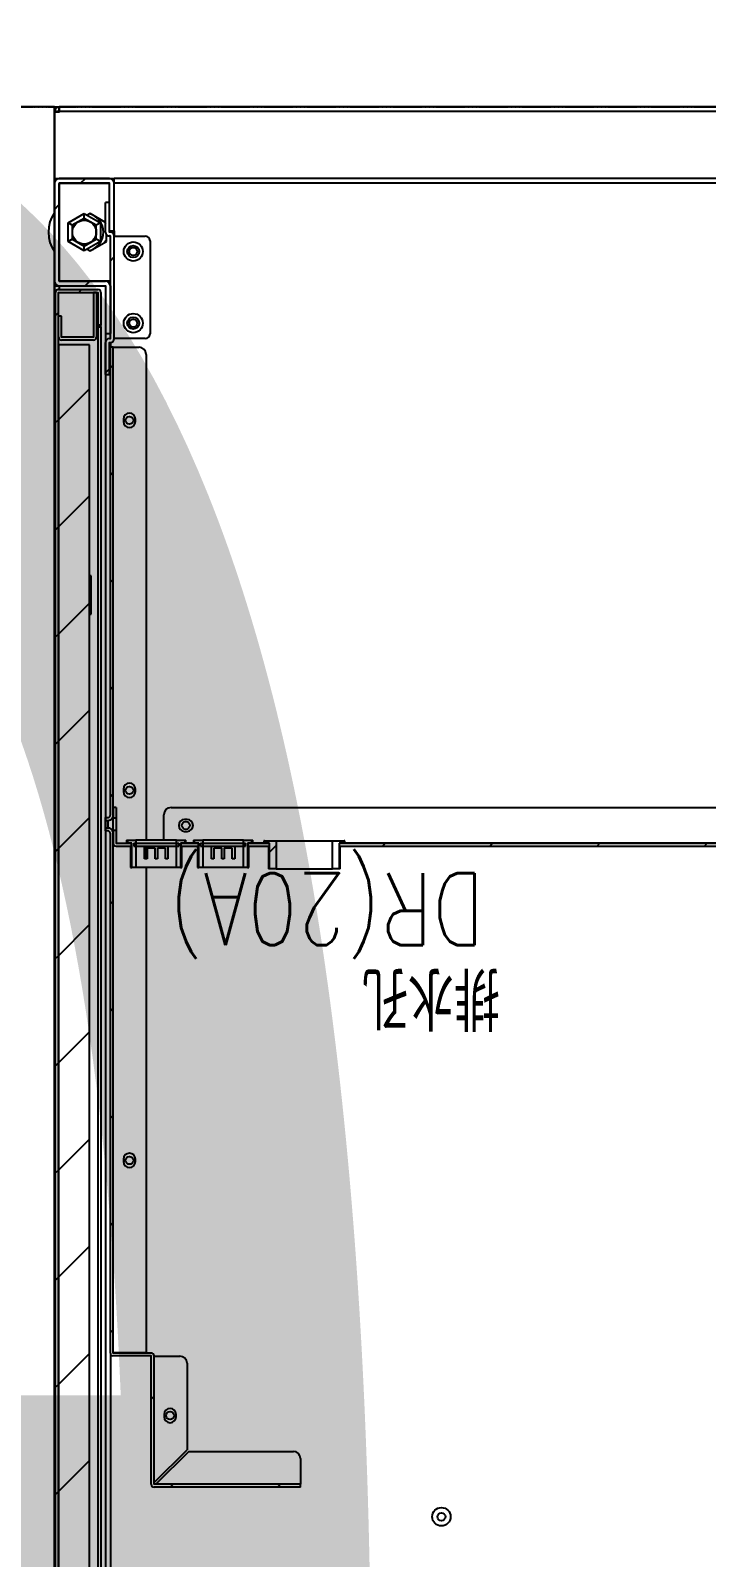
# Model space of a CAD drawing. Extents: x 225000 to 2157367, y 208400 to 840900.
# Drawn here: x 506196 to 506479, y 420795 to 421434 of the extents above; entities that cross this region are included whole.
import ezdxf
from ezdxf.enums import TextEntityAlignment as Align

# ---------------------------------------------------------------- set-up
doc = ezdxf.new("R2010")
doc.units = 0
doc.header["$LTSCALE"] = 10
doc.linetypes.add('XFDC20$0$HIDDEN2', pattern=[0.1875, 0.125, -0.0625])
for name, color, linetype in [('XFDC20$0$A-C-2800 (PH2)', 195, 'XFDC20$0$HIDDEN2'), ('XFM2P20L-DC$0$M-DUCT-TEXT-Line', 3, 'Continuous'), ('XFM2Q20-DC$0$EQUIP', 22, 'Continuous'), ('XFM2Q20-DC$0$RACK-DC1-600X1200', 6, 'Continuous')]:
    doc.layers.add(name, color=color, linetype=linetype)
doc.styles.add('Data Center Layout_L20$0$ATS', font='monotxt', dxfattribs={"bigfont": 'BIGFONT'})
doc.styles.add('XFM2P20L-DC$0$aa-txt', font='simplex.shx', dxfattribs={"width": 0.8, "bigfont": 'CHINA.shx'})
doc.styles.add('XFM2Q20-DC$0$XOL30-HVAC-EQ-L194205$0$Standard', font='txt.shx', dxfattribs={"width": 0.8, "bigfont": 'chineset.shx'})
doc.dimstyles.new('XFM2P20L-DC$0$adim-100', dxfattribs={"dimscale": 100, "dimtxt": 0.25, "dimasz": 2.5, "dimexe": 0.1, "dimexo": 0.5, "dimgap": 0.15, "dimtad": 0, "dimdec": 4, "dimdsep": 46, "dimtxsty": 'XFM2P20L-DC$0$aa-txt', "dimcen": 2.5, "dimclrd": 256, "dimclre": 256, "dimclrt": 256, "dimadec": 0, "dimazin": 0, "dimtfac": 1, "dimtdec": 4, "dimtmove": 0, "dimatfit": 3, "dimfxl": 1, "dimtolj": 1, "dimtzin": 0, "dimarcsym": 0})
pattern_1 = [(225, (543042.673, 161847.996), (22.45064, -22.45064), [])]

# ---------------------------------------------------------------- blocks, each defined once
blk = doc.blocks.new('Data Center Layout_L20')
at = {"style": 'Data Center Layout_L20$0$ATS', "width": 0.5}
blk.add_text('Phase 2', height=1600, dxfattribs=at).set_placement((505375.59, 220902.31), align=Align.MIDDLE_CENTER)
blk = doc.blocks.new('XFDC20')
at = {"layer": 'XFDC20$0$A-C-2800 (PH2)', "ltscale": 0.3}
blk.add_line((498925.59, 221402.31), (511825.59, 221402.31), dxfattribs=at)
blk = doc.blocks.new('XFM2Q20-DC$0$RC-96 KW')
at = {"layer": 'XFM2Q20-DC$0$EQUIP'}
h = blk.add_hatch(dxfattribs=at)
h.set_pattern_fill('ANSI31', color=256, scale=10, angle=180, style=0)
h.set_pattern_definition(pattern_1)
edge = h.paths.add_edge_path(flags=0)
edge.add_arc((538812.23, 161113.58), 2.01, 360, 450)
edge.add_line((538812.23, 161115.59), (538791.25, 161115.59))
edge.add_arc((538791.25, 161113.58), 2.01, 450, 540)
edge.add_line((538789.24, 161113.58), (538789.24, 161072.6))
edge.add_arc((538791.25, 161072.6), 2.01, 180, 270)
edge.add_line((538791.25, 161070.59), (538810.63, 161070.59))
edge.add_arc((538810.63, 161070.58), 0.01, 360, 450, ccw=False)
edge.add_line((538810.64, 161070.58), (538810.64, 161050.59))
edge.add_line((538810.64, 161050.59), (538812.64, 161050.59))
edge.add_line((538812.64, 161050.59), (538812.64, 161070.58))
edge.add_arc((538810.63, 161070.58), 2.01, 360, 450)
edge.add_line((538810.63, 161072.59), (538791.25, 161072.59))
edge.add_arc((538791.25, 161072.6), 0.01, 180, 270, ccw=False)
edge.add_line((538791.24, 161072.6), (538791.24, 161113.58))
edge.add_arc((538791.25, 161113.58), 0.01, 450, 540, ccw=False)
edge.add_line((538791.25, 161113.59), (538812.23, 161113.59))
edge.add_arc((538812.23, 161113.58), 0.01, 360, 450, ccw=False)
edge.add_line((538812.24, 161113.58), (538812.24, 161093.59))
edge.add_line((538812.24, 161093.59), (538814.24, 161093.59))
edge.add_line((538814.24, 161093.59), (538814.24, 161113.58))
h = blk.add_hatch(dxfattribs=at)
h.set_pattern_fill('ANSI31', color=256, scale=10, angle=180, style=0)
h.set_pattern_definition(pattern_1)
edge = h.paths.add_edge_path(flags=0)
edge.add_line((538812.25, 161046.89), (538812.63, 161046.89))
edge.add_arc((538812.63, 161048.5), 1.61, 270, 360)
edge.add_line((538814.24, 161048.5), (538814.24, 161091.48))
edge.add_arc((538812.63, 161091.48), 1.61, 360, 450)
edge.add_line((538812.63, 161093.09), (538812.25, 161093.09))
edge.add_arc((538812.25, 161093.1), 0.01, 180, 270, ccw=False)
edge.add_line((538812.24, 161093.1), (538812.24, 161105.49))
edge.add_line((538812.24, 161105.49), (538810.64, 161105.49))
edge.add_line((538810.64, 161105.49), (538810.64, 161093.1))
edge.add_arc((538812.25, 161093.1), 1.61, 180, 270)
edge.add_line((538812.25, 161091.49), (538812.63, 161091.49))
edge.add_arc((538812.63, 161091.48), 0.01, 360, 450, ccw=False)
edge.add_line((538812.64, 161091.48), (538812.64, 161048.5))
edge.add_arc((538812.63, 161048.5), 0.01, 270, 360, ccw=False)
edge.add_line((538812.63, 161048.49), (538812.25, 161048.49))
edge.add_arc((538812.25, 161046.88), 1.61, 450, 540)
edge.add_line((538810.64, 161046.88), (538810.64, 161033.49))
edge.add_line((538810.64, 161033.49), (538812.24, 161033.49))
edge.add_line((538812.24, 161033.49), (538812.24, 161046.88))
edge.add_arc((538812.25, 161046.88), 0.01, 450, 540, ccw=False)
h = blk.add_hatch(dxfattribs=at)
h.set_pattern_fill('ANSI31', color=256, scale=10, angle=180, style=0)
h.set_pattern_definition(pattern_1)
edge = h.paths.add_edge_path(flags=0)
edge.add_line((538808.64, 160147.09), (538807.44, 160147.09))
edge.add_line((538807.44, 160147.09), (538807.44, 160133.3))
edge.add_arc((538807.43, 160133.3), 0.01, 270, 360, ccw=False)
edge.add_line((538807.43, 160133.29), (538790.95, 160133.29))
edge.add_arc((538790.95, 160133.3), 0.01, 180, 270, ccw=False)
edge.add_line((538790.94, 160133.3), (538790.94, 161067.88))
edge.add_arc((538790.95, 161067.88), 0.01, 450, 540, ccw=False)
edge.add_line((538790.95, 161067.89), (538807.43, 161067.89))
edge.add_arc((538807.43, 161067.88), 0.01, 360, 450, ccw=False)
edge.add_line((538807.44, 161067.88), (538807.44, 161054.09))
edge.add_line((538807.44, 161054.09), (538808.64, 161054.09))
edge.add_line((538808.64, 161054.09), (538808.64, 161067.88))
edge.add_arc((538807.43, 161067.88), 1.21, 360, 450)
edge.add_line((538807.43, 161069.09), (538790.95, 161069.09))
edge.add_arc((538790.95, 161067.88), 1.21, 450, 540)
edge.add_line((538789.74, 161067.88), (538789.74, 160133.3))
edge.add_arc((538790.95, 160133.3), 1.21, 180, 270)
edge.add_line((538790.95, 160132.09), (538807.43, 160132.09))
edge.add_arc((538807.43, 160133.3), 1.21, 270, 360)
edge.add_line((538808.64, 160133.3), (538808.64, 160147.09))
h = blk.add_hatch(dxfattribs=at)
h.set_pattern_fill('ANSI31', color=256, scale=10, angle=180, style=0)
h.set_pattern_definition(pattern_1)
edge = h.paths.add_edge_path(flags=0)
edge.add_line((538790.94, 161057.89), (538790.94, 161049.1))
edge.add_arc((538792.15, 161049.1), 1.21, 180, 270)
edge.add_line((538792.15, 161047.89), (538805.63, 161047.89))
edge.add_arc((538805.63, 161049.1), 1.21, 270, 360)
edge.add_line((538806.84, 161049.1), (538806.84, 161067.89))
edge.add_line((538806.84, 161067.89), (538805.64, 161067.89))
edge.add_line((538805.64, 161067.89), (538805.64, 161049.1))
edge.add_arc((538805.63, 161049.1), 0.01, 270, 360, ccw=False)
edge.add_line((538805.63, 161049.09), (538792.15, 161049.09))
edge.add_arc((538792.15, 161049.1), 0.01, 180, 270, ccw=False)
edge.add_line((538792.14, 161049.1), (538792.14, 161057.89))
edge.add_line((538792.14, 161057.89), (538790.94, 161057.89))
h = blk.add_hatch(dxfattribs=at)
h.set_pattern_fill('ANSI31', color=256, scale=10, angle=180, style=0)
h.set_pattern_definition(pattern_1)
h.paths.add_polyline_path([(538803.94, 160155.29), (538803.94, 161045.89), (538790.94, 161045.89), (538790.94, 160155.29)], flags=0)
h = blk.add_hatch(dxfattribs=at)
h.set_pattern_fill('ANSI31', color=256, scale=10, angle=180, style=0)
h.set_pattern_definition(pattern_1)
edge = h.paths.add_edge_path(flags=0)
edge.add_spline(control_points=[(538811.63, 160846.67), (538811.69, 160846.67), (538811.76, 160846.67), (538811.83, 160846.68), (538812.07, 160846.7), (538812.3, 160846.77), (538812.52, 160846.86), (538812.68, 160846.94), (538812.83, 160847.03), (538812.97, 160847.14), (538813.14, 160847.28), (538813.3, 160847.44), (538813.42, 160847.62), (538813.57, 160847.83), (538813.68, 160848.06), (538813.75, 160848.31), (538813.81, 160848.51), (538813.84, 160848.71), (538813.84, 160848.92)], knot_values=[0.012492, 0.012492, 0.012492, 0.012492, 0.012694, 0.012694, 0.012694, 0.01341, 0.01341, 0.01341, 0.013935, 0.013935, 0.013935, 0.014597, 0.014597, 0.014597, 0.015361, 0.015361, 0.015361, 0.015982, 0.015982, 0.015982, 0.015982], weights=[1, 1, 1, 1, 1, 1, 1, 1, 1, 1, 1, 1, 1, 1, 1, 1, 1, 1, 1], degree=3, periodic=0)
edge.add_line((538813.84, 160848.92), (538813.84, 161044.88))
edge.add_line((538813.84, 161044.88), (538812.64, 161044.88))
edge.add_line((538812.64, 161044.88), (538812.64, 160848.92))
edge.add_spline(control_points=[(538812.64, 160848.92), (538812.64, 160848.86), (538812.63, 160848.8), (538812.62, 160848.74), (538812.6, 160848.62), (538812.56, 160848.51), (538812.5, 160848.41), (538812.45, 160848.31), (538812.37, 160848.22), (538812.29, 160848.15), (538812.23, 160848.1), (538812.18, 160848.06), (538812.12, 160848.03), (538812.02, 160847.97), (538811.91, 160847.94), (538811.8, 160847.92), (538811.75, 160847.9), (538811.69, 160847.9), (538811.63, 160847.9)], knot_values=[0.005521, 0.005521, 0.005521, 0.005521, 0.005706, 0.005706, 0.005706, 0.006052, 0.006052, 0.006052, 0.006399, 0.006399, 0.006399, 0.006604, 0.006604, 0.006604, 0.006941, 0.006941, 0.006941, 0.007122, 0.007122, 0.007122, 0.007122], weights=[1, 1, 1, 1, 1, 1, 1, 1, 1, 1, 1, 1, 1, 1, 1, 1, 1, 1, 1], degree=3, periodic=0)
edge.add_line((538811.63, 160847.9), (538810.64, 160847.9))
edge.add_line((538810.64, 160847.9), (538810.64, 160846.67))
edge.add_line((538810.64, 160846.67), (538811.63, 160846.67))
h = blk.add_hatch(dxfattribs=at)
h.set_pattern_fill('ANSI31', color=256, scale=10, angle=180, style=0)
h.set_pattern_definition(pattern_1)
h.paths.add_polyline_path([(538815.04, 160847.59), (538815.04, 160852.09), (538813.84, 160852.09), (538813.84, 160847.59)], flags=0)
h = blk.add_hatch(dxfattribs=at)
h.set_pattern_fill('ANSI31', color=256, scale=10, angle=180, style=0)
h.set_pattern_definition(pattern_1)
edge = h.paths.add_edge_path(flags=0)
edge.add_line((538892.24, 160567.39), (538892.24, 160568.59))
edge.add_line((538892.24, 160568.59), (538830.95, 160568.59))
edge.add_arc((538830.95, 160568.6), 0.01, 180, 270, ccw=False)
edge.add_line((538830.94, 160568.6), (538830.94, 160622.38))
edge.add_arc((538829.73, 160622.38), 1.21, 360, 450)
edge.add_line((538829.73, 160623.59), (538813.85, 160623.59))
edge.add_arc((538813.85, 160623.6), 0.01, 180, 270, ccw=False)
edge.add_line((538813.84, 160623.6), (538813.84, 160841.26))
edge.add_spline(control_points=[(538813.84, 160841.26), (538813.84, 160841.38), (538813.82, 160841.51), (538813.8, 160841.64), (538813.78, 160841.77), (538813.74, 160841.91), (538813.7, 160842.04), (538813.6, 160842.29), (538813.46, 160842.53), (538813.29, 160842.74), (538813.12, 160842.93), (538812.92, 160843.09), (538812.7, 160843.22), (538812.48, 160843.35), (538812.23, 160843.44), (538811.98, 160843.48), (538811.87, 160843.5), (538811.75, 160843.51), (538811.63, 160843.51)], knot_values=[0.013074, 0.013074, 0.013074, 0.013074, 0.01345, 0.01345, 0.01345, 0.013861, 0.013861, 0.013861, 0.014671, 0.014671, 0.014671, 0.015433, 0.015433, 0.015433, 0.01619, 0.01619, 0.01619, 0.016548, 0.016548, 0.016548, 0.016548], weights=[1, 1, 1, 1, 1, 1, 1, 1, 1, 1, 1, 1, 1, 1, 1, 1, 1, 1, 1], degree=3, periodic=0)
edge.add_line((538811.63, 160843.51), (538810.64, 160843.51))
edge.add_line((538810.64, 160843.51), (538810.64, 160842.28))
edge.add_line((538810.64, 160842.28), (538811.63, 160842.28))
edge.add_spline(control_points=[(538811.63, 160842.28), (538811.65, 160842.28), (538811.67, 160842.28), (538811.69, 160842.28), (538811.8, 160842.27), (538811.91, 160842.24), (538812.02, 160842.2), (538812.12, 160842.15), (538812.22, 160842.09), (538812.3, 160842.01), (538812.39, 160841.94), (538812.46, 160841.84), (538812.52, 160841.74), (538812.57, 160841.64), (538812.61, 160841.53), (538812.62, 160841.41), (538812.63, 160841.36), (538812.64, 160841.31), (538812.64, 160841.26)], knot_values=[0.004605, 0.004605, 0.004605, 0.004605, 0.004665, 0.004665, 0.004665, 0.005007, 0.005007, 0.005007, 0.005354, 0.005354, 0.005354, 0.005702, 0.005702, 0.005702, 0.006049, 0.006049, 0.006049, 0.006206, 0.006206, 0.006206, 0.006206], weights=[1, 1, 1, 1, 1, 1, 1, 1, 1, 1, 1, 1, 1, 1, 1, 1, 1, 1, 1], degree=3, periodic=0)
edge.add_line((538812.64, 160841.26), (538812.64, 160623.6))
edge.add_arc((538813.85, 160623.6), 1.21, 180, 270)
edge.add_line((538813.85, 160622.39), (538829.73, 160622.39))
edge.add_arc((538829.73, 160622.38), 0.01, 360, 450, ccw=False)
edge.add_line((538829.74, 160622.38), (538829.74, 160568.6))
edge.add_arc((538830.95, 160568.6), 1.21, 180, 270)
edge.add_line((538830.95, 160567.39), (538892.24, 160567.39))
h = blk.add_hatch(dxfattribs=at)
h.set_pattern_fill('ANSI31', color=256, scale=10, angle=180, style=0)
h.set_pattern_definition(pattern_1)
edge = h.paths.add_edge_path(flags=0)
edge.add_line((539362.13, 160837.09), (538908.51, 160837.09))
edge.add_line((538908.51, 160837.09), (538908.51, 160835.89))
edge.add_line((538908.51, 160835.89), (539362.13, 160835.89))
edge.add_arc((539362.13, 160837.1), 1.21, 270, 360)
edge.add_line((539363.34, 160837.1), (539363.34, 160842.59))
edge.add_line((539363.34, 160842.59), (539362.14, 160842.59))
edge.add_line((539362.14, 160842.59), (539362.14, 160837.1))
edge.add_arc((539362.13, 160837.1), 0.01, 270, 360, ccw=False)
h = blk.add_hatch(dxfattribs=at)
h.set_pattern_fill('ANSI31', color=256, scale=10, angle=180, style=0)
h.set_pattern_definition(pattern_1)
h.paths.add_polyline_path([(538843.78, 160837.09), (538843.78, 160838.44), (538840.31, 160838.44), (538840.31, 160826.94), (538842.06, 160826.94), (538842.06, 160837.09)], flags=0)
h = blk.add_hatch(dxfattribs=at)
h.set_pattern_fill('ANSI31', color=256, scale=10, angle=180, style=0)
h.set_pattern_definition(pattern_1)
h.paths.add_polyline_path([(538842.32, 160837.09), (538842.32, 160835.89), (538849.35, 160835.89), (538849.35, 160837.09)], flags=0)
h = blk.add_hatch(dxfattribs=at)
h.set_pattern_fill('ANSI31', color=256, scale=10, angle=180, style=0)
h.set_pattern_definition(pattern_1)
h.paths.add_polyline_path([(538877.16, 160838.09), (538877.16, 160837.09), (538879.21, 160837.09), (538879.21, 160826.39), (538882.05, 160826.39), (538882.05, 160838.09)], flags=0)
for p, q in [((538791.24, 161143.58, 0), (538789.24, 161143.58, 0)), ((538789.24, 161143.49, 0), (538789.24, 161143.58, 0)), ((538789.24, 161143.49, 0), (538789.24, 161115.6, 0)), ((538789.24, 161143.49, 0), (538791.34, 161143.49, 0)), ((538791.24, 161143.49, 0), (538791.24, 161143.58, 0)), ((538791.25, 161143.59, 0), (538791.25, 161145.59, 0)), ((538791.25, 161145.59, 0), (538791.34, 161145.59, 0)), ((538791.25, 161143.59, 0), (538791.34, 161143.59, 0)), ((539387.14, 161145.59, 0), (538791.34, 161145.59, 0)), ((538791.34, 161143.58, 0), (538791.34, 161145.59, 0)), ((538791.34, 161143.49, 0), (538791.34, 161143.58, 0)), ((539387.14, 161143.58, 0), (538791.34, 161143.58, 0)), ((538789.24, 161115.6, 0), (538814.24, 161115.6, 0)), ((538812.23, 161115.59, 0), (538791.25, 161115.59, 0)), ((539364.24, 161115.6, 0), (538814.24, 161115.6, 0)), ((538814.24, 161115.6, 0), (538814.24, 161115.59, 0)), ((538814.24, 161113.58, 0), (538814.24, 161115.59, 0)), ((539364.24, 161115.59, 0), (538814.24, 161115.59, 0)), ((538789.24, 161113.58, 0), (538789.24, 161072.6, 0)), ((538791.24, 161113.58, 0), (538791.24, 161072.6, 0)), ((538791.25, 161113.48, 0), (538791.24, 161113.48, 0)), ((538812.23, 161113.59, 0), (538791.25, 161113.59, 0)), ((538791.25, 161072.7, 0), (538791.25, 161113.48, 0)), ((538812.24, 161113.48, 0), (538791.25, 161113.48, 0)), ((538812.24, 161093.59, 0), (538812.24, 161113.58, 0)), ((538814.24, 161093.59, 0), (538814.24, 161113.58, 0)), ((539364.24, 161113.58, 0), (538814.24, 161113.58, 0)), ((538810.64, 161093.1, 0), (538810.64, 161105.49, 0)), ((538812.24, 161105.49, 0), (538810.64, 161105.49, 0)), ((538812.24, 161093.1, 0), (538812.24, 161105.49, 0)), ((538794.99, 161096.99, 0), (538801.74, 161100.88, 0)), ((538794.99, 161089.19, 0), (538794.99, 161096.99, 0)), ((538796.72, 161095.99, 0), (538794.99, 161096.99, 0)), ((538801.74, 161098.88, 0), (538796.72, 161095.99, 0)), ((538796.72, 161095.99, 0), (538796.72, 161090.19, 0)), ((538801.74, 161098.88, 0), (538801.74, 161100.88, 0)), ((538801.74, 161100.88, 0), (538808.49, 161096.99, 0)), ((538806.75, 161095.99, 0), (538801.74, 161098.88, 0)), ((538804.24, 161100.88, 0), (538802.99, 161100.16, 0)), ((538810.64, 161097.19, 0), (538804.24, 161100.88, 0)), ((538808.49, 161096.99, 0), (538806.75, 161095.99, 0)), ((538806.75, 161090.19, 0), (538806.75, 161095.99, 0)), ((538808.49, 161096.99, 0), (538808.49, 161089.19, 0)), ((538810.17, 161097.46, 0), (538810.64, 161096.58, 0)), ((538796.72, 161090.19, 0), (538794.99, 161089.19, 0)), ((538801.74, 161085.29, 0), (538794.99, 161089.19, 0)), ((538796.72, 161090.19, 0), (538801.74, 161087.29, 0)), ((538801.74, 161087.29, 0), (538806.75, 161090.19, 0)), ((538808.49, 161089.19, 0), (538801.74, 161085.29, 0)), ((538804.24, 161085.29, 0), (538810.99, 161089.19, 0)), ((538808.49, 161089.19, 0), (538806.75, 161090.19, 0)), ((538810.99, 161089.95, 0), (538810.24, 161088.76, 0)), ((538810.99, 161089.19, 0), (538810.99, 161092.1, 0)), ((538812.24, 161093.59, 0), (538814.24, 161093.59, 0)), ((538812.63, 161093.09, 0), (538812.25, 161093.09, 0)), ((538812.63, 161091.49, 0), (538812.25, 161091.49, 0)), ((538812.64, 161048.5, 0), (538812.64, 161091.48, 0)), ((538814.24, 161093.59, 0), (538814.24, 161091.48, 0)), ((538814.24, 161048.5, 0), (538814.24, 161091.48, 0)), ((538814.25, 161091.48, 0), (538814.24, 161091.48, 0)), ((538814.25, 161048.5, 0), (538814.25, 161091.48, 0)), ((538814.25, 161091.48, 0), (538827.24, 161091.48, 0)), ((538829.24, 161089.48, 0), (538829.24, 161050.5, 0)), ((538801.74, 161085.29, 0), (538801.74, 161087.29, 0)), ((538802.99, 161086.02, 0), (538804.24, 161085.29, 0)), ((538789.24, 161070.59, 0), (538789.24, 160130.59, 0)), ((538789.24, 161070.59, 0), (538791.25, 161070.59, 0)), ((538791.24, 161072.7, 0), (538791.25, 161072.7, 0)), ((538791.25, 161072.7, 0), (538812.24, 161072.7, 0)), ((538791.25, 161072.59, 0), (538810.63, 161072.59, 0)), ((538791.25, 161070.59, 0), (538810.63, 161070.59, 0)), ((538791.25, 161070.59, 0), (538791.25, 161069.09, 0)), ((538812.64, 161072.59, 0), (538810.63, 161072.59, 0)), ((538810.63, 161070.59, 0), (538810.63, 160130.59, 0)), ((538810.64, 161070.58, 0), (538810.64, 161050.59, 0)), ((538812.64, 161070.58, 0), (538812.64, 161050.59, 0)), ((538789.74, 160133.3, 0), (538789.74, 161067.88, 0)), ((538790.94, 160133.3, 0), (538790.94, 161067.88, 0)), ((538790.95, 161067.79, 0), (538790.94, 161067.79, 0)), ((538790.95, 161069.09, 0), (538807.43, 161069.09, 0)), ((538790.95, 161067.89, 0), (538807.43, 161067.89, 0)), ((538790.95, 161067.79, 0), (538805.64, 161067.79, 0)), ((538790.95, 161057.89, 0), (538790.95, 161067.79, 0)), ((538791.25, 161067.89, 0), (538791.25, 161067.79, 0)), ((538805.64, 161067.89, 0), (538805.64, 161049.1, 0)), ((538806.84, 161067.89, 0), (538805.64, 161067.89, 0)), ((538806.84, 161067.89, 0), (538806.84, 161049.1, 0)), ((538806.84, 161067.79, 0), (538807.43, 161067.79, 0)), ((538807.43, 161067.44, 0), (538807.43, 161067.79, 0)), ((538807.43, 161067.79, 0), (538807.43, 160133.39, 0)), ((538807.44, 161067.88, 0), (538807.44, 161054.09, 0)), ((538808.64, 161067.88, 0), (538808.64, 161054.09, 0)), ((538792.14, 161057.89, 0), (538790.94, 161057.89, 0)), ((538790.94, 161049.1, 0), (538790.94, 161057.89, 0)), ((538792.14, 161049.1, 0), (538792.14, 161057.89, 0)), ((538808.64, 161054.09, 0), (538807.44, 161054.09, 0)), ((538807.44, 161053.38, 0), (538807.44, 161054.09, 0)), ((538807.44, 161053.38, 0), (538808.64, 161053.38, 0)), ((538807.44, 161053.38, 0), (538807.44, 160147.8, 0)), ((538808.64, 161053.38, 0), (538808.64, 161054.09, 0)), ((538808.64, 161053.38, 0), (538808.64, 160147.8, 0)), ((538810.64, 161050.59, 0), (538812.64, 161050.59, 0)), ((538810.64, 161050.59, 0), (538810.64, 161046.88, 0)), ((538790.94, 161045.89, 0), (538790.94, 160155.29, 0)), ((538803.94, 161045.89, 0), (538790.94, 161045.89, 0)), ((538790.95, 161045.89, 0), (538790.95, 161048.94, 0)), ((538805.63, 161049.09, 0), (538792.15, 161049.09, 0)), ((538805.63, 161047.89, 0), (538792.15, 161047.89, 0)), ((538803.94, 160155.29, 0), (538803.94, 161045.89, 0)), ((538810.64, 161033.49, 0), (538810.64, 161046.88, 0)), ((538812.24, 161033.49, 0), (538812.24, 161046.88, 0)), ((538812.25, 161048.49, 0), (538812.63, 161048.49, 0)), ((538812.25, 161046.89, 0), (538812.63, 161046.89, 0)), ((538813.84, 161044.88, 0), (538812.64, 161044.88, 0)), ((538812.64, 160848.92, 0), (538812.64, 161044.88, 0)), ((538812.65, 161046.89, 0), (538812.65, 161044.88, 0)), ((538813.84, 160848.92, 0), (538813.84, 161044.88, 0)), ((538813.85, 161044.88, 0), (538813.84, 161044.88, 0)), ((538813.85, 161044.88, 0), (538824.64, 161044.88, 0)), ((538813.85, 160852.09, 0), (538813.85, 161044.88, 0)), ((538814.24, 161048.5, 0), (538814.25, 161048.5, 0)), ((538827.24, 161048.5, 0), (538814.25, 161048.5, 0)), ((538827.64, 161041.88, 0), (538827.64, 160838.44, 0)), ((538810.64, 161033.49, 0), (538812.24, 161033.49, 0)), ((538810.64, 161033.49, 0), (538810.64, 160847.9, 0)), ((538818.14, 161014.78, 0), (538818.14, 161013.78, 0)), ((538823.14, 161013.78, 0), (538823.14, 161014.78, 0)), ((538804.64, 160949.09, 0), (538803.94, 160949.09, 0)), ((538804.64, 160933.09, 0), (538804.64, 160949.09, 0)), ((538803.94, 160933.09, 0), (538804.64, 160933.09, 0)), ((538818.14, 160859.78, 0), (538818.14, 160858.78, 0)), ((538823.14, 160858.78, 0), (538823.14, 160859.78, 0)), ((538815.04, 160852.09, 0), (538813.84, 160852.09, 0)), ((538813.84, 160852.09, 0), (538813.84, 160847.59, 0)), ((538815.04, 160852.09, 0), (538815.04, 160847.59, 0)), ((538838.04, 160852.09, 0), (539340.44, 160852.09, 0)), ((538810.64, 160846.67, 0), (538810.64, 160847.9, 0)), ((538810.64, 160847.9, 0), (538811.63, 160847.9, 0)), ((538810.64, 160846.67, 0), (538811.63, 160846.67, 0)), ((538810.64, 160843.51, 0), (538810.64, 160846.67, 0)), ((538811.63, 160846.67, 0), (538811.63, 160843.51, 0)), ((538815.04, 160847.59, 0), (538813.84, 160847.59, 0)), ((538813.84, 160842.59, 0), (538813.84, 160847.59, 0)), ((538815.04, 160847.59, 0), (538815.04, 160842.59, 0)), ((538835.04, 160838.44, 0), (538835.04, 160849.09, 0)), ((538844.74, 160847.09, 0), (538843.74, 160847.09, 0)), ((538810.64, 160842.28, 0), (538810.64, 160843.51, 0)), ((538811.63, 160843.51, 0), (538810.64, 160843.51, 0)), ((538811.63, 160842.28, 0), (538810.64, 160842.28, 0)), ((538810.64, 160842.28, 0), (538810.64, 160150.59, 0)), ((538812.64, 160623.6, 0), (538812.64, 160841.26, 0)), ((538813.84, 160842.59, 0), (538813.84, 160837.1, 0)), ((538813.84, 160842.59, 0), (538815.04, 160842.59, 0)), ((538813.84, 160623.6, 0), (538813.84, 160841.26, 0)), ((538815.04, 160842.59, 0), (538815.04, 160837.1, 0)), ((538843.74, 160842.09, 0), (538844.74, 160842.09, 0)), ((538813.85, 160623.69, 0), (538813.85, 160836.94, 0)), ((538815.05, 160837.09, 0), (538821.35, 160837.09, 0)), ((538815.05, 160835.89, 0), (538821.35, 160835.89, 0)), ((538819.44, 160838.44, 0), (538819.44, 160837.09, 0)), ((538819.44, 160838.44, 0), (538819.89, 160838.44, 0)), ((538819.89, 160838.44, 0), (538823.37, 160838.44, 0)), ((538819.89, 160837.09, 0), (538819.89, 160838.44, 0)), ((538821.61, 160837.09, 0), (538819.89, 160837.09, 0)), ((538821.09, 160835.89, 0), (538821.09, 160826.94, 0)), ((538821.35, 160837.09, 0), (538821.35, 160835.89, 0)), ((538821.61, 160826.94, 0), (538821.61, 160837.09, 0)), ((538822.4, 160837.09, 0), (538822.4, 160835.89, 0)), ((538822.4, 160837.09, 0), (538841.27, 160837.09, 0)), ((538822.4, 160835.89, 0), (538841.27, 160835.89, 0)), ((538823.37, 160838.44, 0), (538823.37, 160826.94, 0)), ((538840.31, 160838.44, 0), (538823.37, 160838.44, 0)), ((538826.99, 160830.62, 0), (538826.99, 160835.89, 0)), ((538827.64, 160835.89, 0), (538827.64, 160830.62, 0)), ((538827.99, 160835.09, 0), (538827.99, 160830.62, 0)), ((538831.34, 160835.09, 0), (538827.99, 160835.09, 0)), ((538831.34, 160830.62, 0), (538831.34, 160835.09, 0)), ((538832.34, 160835.09, 0), (538832.34, 160830.62, 0)), ((538835.69, 160835.09, 0), (538832.34, 160835.09, 0)), ((538835.69, 160830.62, 0), (538835.69, 160835.09, 0)), ((538836.69, 160835.89, 0), (538836.69, 160830.62, 0)), ((538840.31, 160826.94, 0), (538840.31, 160838.44, 0)), ((538840.31, 160838.44, 0), (538843.78, 160838.44, 0)), ((538841.27, 160835.89, 0), (538841.27, 160837.09, 0)), ((538843.78, 160837.09, 0), (538842.06, 160837.09, 0)), ((538842.06, 160837.09, 0), (538842.06, 160826.94, 0)), ((538842.32, 160835.89, 0), (538842.32, 160837.09, 0)), ((538842.32, 160837.09, 0), (538849.35, 160837.09, 0)), ((538842.32, 160835.89, 0), (538849.35, 160835.89, 0)), ((538842.59, 160826.94, 0), (538842.59, 160835.89, 0)), ((538843.78, 160838.44, 0), (538843.78, 160837.09, 0)), ((538843.78, 160838.44, 0), (538844.24, 160838.44, 0)), ((538844.24, 160837.09, 0), (538844.24, 160838.44, 0)), ((538847.44, 160837.1, 0), (538844.24, 160837.1, 0)), ((538847.44, 160838.44, 0), (538847.44, 160837.09, 0)), ((538847.44, 160838.44, 0), (538847.89, 160838.44, 0)), ((538847.89, 160838.44, 0), (538851.37, 160838.44, 0)), ((538847.89, 160837.09, 0), (538847.89, 160838.44, 0)), ((538849.61, 160837.09, 0), (538847.89, 160837.09, 0)), ((538849.09, 160835.89, 0), (538849.09, 160826.94, 0)), ((538849.35, 160837.09, 0), (538849.35, 160835.89, 0)), ((538849.61, 160826.94, 0), (538849.61, 160837.09, 0)), ((538850.4, 160837.09, 0), (538850.4, 160835.89, 0)), ((538850.4, 160837.09, 0), (538869.27, 160837.09, 0)), ((538850.4, 160835.89, 0), (538869.27, 160835.89, 0)), ((538851.37, 160838.44, 0), (538851.37, 160826.94, 0)), ((538868.31, 160838.44, 0), (538851.37, 160838.44, 0)), ((538854.99, 160830.62, 0), (538854.99, 160835.89, 0)), ((538855.99, 160835.09, 0), (538855.99, 160830.62, 0)), ((538859.34, 160835.09, 0), (538855.99, 160835.09, 0)), ((538859.34, 160830.62, 0), (538859.34, 160835.09, 0)), ((538860.34, 160835.09, 0), (538860.34, 160830.62, 0)), ((538863.69, 160835.09, 0), (538860.34, 160835.09, 0)), ((538863.69, 160830.62, 0), (538863.69, 160835.09, 0)), ((538864.69, 160835.89, 0), (538864.69, 160830.62, 0)), ((538868.31, 160826.94, 0), (538868.31, 160838.44, 0)), ((538868.31, 160838.44, 0), (538871.78, 160838.44, 0)), ((538869.27, 160835.89, 0), (538869.27, 160837.09, 0)), ((538870.06, 160837.09, 0), (538870.06, 160826.94, 0)), ((538871.78, 160837.09, 0), (538870.06, 160837.09, 0)), ((538870.32, 160835.89, 0), (538870.32, 160837.09, 0)), ((538870.32, 160837.09, 0), (538879.16, 160837.09, 0)), ((538870.32, 160835.89, 0), (538879.16, 160835.89, 0)), ((538870.59, 160826.94, 0), (538870.59, 160835.89, 0)), ((538871.78, 160838.44, 0), (538871.78, 160837.09, 0)), ((538871.78, 160838.44, 0), (538872.24, 160838.44, 0)), ((538872.24, 160837.09, 0), (538872.24, 160838.44, 0)), ((538876.84, 160837.1, 0), (538872.24, 160837.1, 0)), ((538876.84, 160838.09, 0), (538876.84, 160837.09, 0)), ((538877.16, 160838.09, 0), (538876.84, 160838.09, 0)), ((538877.16, 160838.09, 0), (538882.05, 160838.09, 0)), ((538877.16, 160837.09, 0), (538877.16, 160838.09, 0)), ((538879.21, 160837.09, 0), (538877.16, 160837.09, 0)), ((538878.84, 160835.89, 0), (538878.84, 160826.39, 0)), ((538879.16, 160837.09, 0), (538879.16, 160835.89, 0)), ((538879.21, 160826.39, 0), (538879.21, 160837.09, 0)), ((538882.05, 160838.09, 0), (538882.05, 160826.39, 0)), ((538882.05, 160838.09, 0), (538905.63, 160838.09, 0)), ((538905.63, 160826.39, 0), (538905.63, 160838.09, 0)), ((538905.63, 160838.09, 0), (538910.51, 160838.09, 0)), ((538908.46, 160837.09, 0), (538908.46, 160826.39, 0)), ((538910.51, 160837.09, 0), (538908.46, 160837.09, 0)), ((538908.51, 160835.89, 0), (538908.51, 160837.09, 0)), ((538908.51, 160837.09, 0), (539362.13, 160837.09, 0)), ((538908.51, 160835.89, 0), (539362.13, 160835.89, 0)), ((538908.84, 160826.39, 0), (538908.84, 160835.89, 0)), ((538910.51, 160838.09, 0), (538910.51, 160837.09, 0)), ((538910.84, 160838.09, 0), (538910.51, 160838.09, 0)), ((538910.84, 160837.09, 0), (538910.84, 160838.09, 0)), ((539149.44, 160837.1, 0), (538910.84, 160837.1, 0)), ((538821.09, 160826.94, 0), (538821.61, 160826.94, 0)), ((538823.37, 160826.94, 0), (538821.61, 160826.94, 0)), ((538840.31, 160826.94, 0), (538823.37, 160826.94, 0)), ((538827.99, 160830.62, 0), (538826.99, 160830.62, 0)), ((538827.64, 160826.94, 0), (538827.64, 160623.69, 0)), ((538832.34, 160830.62, 0), (538831.34, 160830.62, 0)), ((538836.69, 160830.62, 0), (538835.69, 160830.62, 0)), ((538842.06, 160826.94, 0), (538840.31, 160826.94, 0)), ((538842.06, 160826.94, 0), (538842.59, 160826.94, 0)), ((538849.09, 160826.94, 0), (538849.61, 160826.94, 0)), ((538851.37, 160826.94, 0), (538849.61, 160826.94, 0)), ((538868.31, 160826.94, 0), (538851.37, 160826.94, 0)), ((538855.99, 160830.62, 0), (538854.99, 160830.62, 0)), ((538860.34, 160830.62, 0), (538859.34, 160830.62, 0)), ((538864.69, 160830.62, 0), (538863.69, 160830.62, 0)), ((538870.06, 160826.94, 0), (538868.31, 160826.94, 0)), ((538870.06, 160826.94, 0), (538870.59, 160826.94, 0)), ((538879.21, 160826.39, 0), (538878.84, 160826.39, 0)), ((538882.05, 160826.39, 0), (538879.21, 160826.39, 0)), ((538882.05, 160826.39, 0), (538905.63, 160826.39, 0)), ((538908.46, 160826.39, 0), (538905.63, 160826.39, 0)), ((538908.84, 160826.39, 0), (538908.46, 160826.39, 0)), ((538818.14, 160704.78, 0), (538818.14, 160703.78, 0)), ((538823.14, 160703.78, 0), (538823.14, 160704.78, 0)), ((538812.65, 160623.44, 0), (538812.65, 160197.96, 0)), ((538813.84, 160623.69, 0), (538813.85, 160623.69, 0)), ((538827.64, 160623.69, 0), (538813.85, 160623.69, 0)), ((538829.73, 160623.59, 0), (538813.85, 160623.59, 0)), ((538829.73, 160622.39, 0), (538813.85, 160622.39, 0)), ((538829.74, 160568.6, 0), (538829.74, 160622.38, 0)), ((538830.94, 160568.6, 0), (538830.94, 160622.38, 0)), ((538830.95, 160622.29, 0), (538830.94, 160622.29, 0)), ((538830.95, 160569.31, 0), (538830.95, 160622.29, 0)), ((538830.95, 160622.29, 0), (538841.74, 160622.29, 0)), ((538844.74, 160619.29, 0), (538844.74, 160583.1, 0)), ((538835.14, 160597.89, 0), (538835.14, 160596.89, 0)), ((538840.14, 160596.89, 0), (538840.14, 160597.89, 0)), ((538830.95, 160569.31, 0), (538844.74, 160583.1, 0)), ((538845.44, 160582.39, 0), (538831.65, 160568.6, 0)), ((538845.44, 160582.39, 0), (538889.24, 160582.39, 0)), ((538892.24, 160579.39, 0), (538892.24, 160568.6, 0)), ((538830.94, 160568.95, 0), (538830.95, 160569.31, 0)), ((538892.24, 160568.59, 0), (538830.95, 160568.59, 0)), ((538892.24, 160567.39, 0), (538830.95, 160567.39, 0)), ((538831.65, 160568.6, 0), (538831.3, 160568.59, 0)), ((538892.24, 160568.6, 0), (538831.65, 160568.6, 0)), ((538892.24, 160568.59, 0), (538892.24, 160568.6, 0)), ((538892.24, 160567.39, 0), (538892.24, 160568.59, 0))]:
    blk.add_line(p, q, dxfattribs=at)
at = {"layer": 'XFM2Q20-DC$0$EQUIP', "elevation": 0, "flags": 128}
blk.add_lwpolyline([(538812.24, 161072.7), (538812.63, 161072.74), (538812.64, 161072.74)], dxfattribs=at)
at = {"layer": 'XFM2Q20-DC$0$EQUIP'}
for centre, radius in [((538801.74, 161093.09, 0), 5), ((538822.24, 161084.99, 0), 4), ((538822.24, 161084.99, 0), 2.5), ((538822.24, 161084.99, 0), 1.65), ((538822.24, 161054.99, 0), 4), ((538822.24, 161054.99, 0), 2.5), ((538822.24, 161054.99, 0), 1.65), ((538820.64, 161014.28, 0), 1.65), ((538820.64, 160859.28, 0), 1.65), ((538844.24, 160844.59, 0), 1.65), ((538820.64, 160704.28, 0), 1.65), ((538837.64, 160597.39, 0), 1.65), ((538951.24, 160554.99, 0), 3.85), ((538951.24, 160554.99, 0), 1.65)]:
    blk.add_circle(centre, radius, dxfattribs=at)
for centre, radius, start, end in [((538791.25, 161143.58, 0), 2.01, 90, 180), ((538791.25, 161143.58, 0), 0.01, 90, 180), ((538791.25, 161113.58, 0), 2.01, 90, 180), ((538812.23, 161113.58, 0), 2.01, 0, 90), ((538791.25, 161113.58, 0), 0.01, 90, 180), ((538812.23, 161113.58, 0), 0.01, 0, 90), ((538801.74, 161093.09, 0), 15, 146.44269, 213.55731), ((538801.74, 161093.09, 0), 8, 286.56746, 73.43254), ((538812.25, 161093.1, 0), 1.61, 180, 270), ((538812.25, 161093.1, 0), 0.01, 180, 270), ((538812.63, 161091.48, 0), 1.61, 0, 90), ((538812.63, 161091.48, 0), 0.01, 0, 90), ((538827.24, 161089.48, 0), 2, 0, 90), ((538791.25, 161072.6, 0), 2.01, 180, 270), ((538791.25, 161072.6, 0), 0.01, 180, 270), ((538810.63, 161070.58, 0), 2.01, 0, 90), ((538810.63, 161070.58, 0), 0.01, 0, 90), ((538790.95, 161067.88, 0), 1.21, 90, 180), ((538790.95, 161067.88, 0), 0.01, 90, 180), ((538807.43, 161067.88, 0), 1.21, 0, 90), ((538807.43, 161067.88, 0), 0.01, 0, 90), ((538827.24, 161050.5, 0), 2, 270, 0), ((538792.15, 161049.1, 0), 1.21, 180, 270), ((538792.15, 161049.1, 0), 0.01, 180, 270), ((538805.63, 161049.1, 0), 0.01, 270, 0), ((538805.63, 161049.1, 0), 1.21, 270, 0), ((538812.25, 161046.88, 0), 1.61, 90, 180), ((538812.25, 161046.88, 0), 0.01, 90, 180), ((538812.63, 161048.5, 0), 0.01, 270, 0), ((538812.63, 161048.5, 0), 1.61, 270, 0), ((538824.64, 161041.88, 0), 3, 0, 90), ((538820.64, 161014.78, 0), 2.5, 0, 180), ((538820.64, 161013.78, 0), 2.5, 180, 0), ((538820.64, 160859.78, 0), 2.5, 0, 180), ((538820.64, 160858.78, 0), 2.5, 180, 0), ((538838.04, 160849.09, 0), 3, 90, 180), ((538843.74, 160844.59, 0), 2.5, 90, 270), ((538844.74, 160844.59, 0), 2.5, 270, 90), ((538815.05, 160837.1, 0), 1.21, 180, 270), ((538815.05, 160837.1, 0), 0.01, 180, 270), ((538820.64, 160704.78, 0), 2.5, 0, 180), ((538820.64, 160703.78, 0), 2.5, 180, 0), ((538813.85, 160623.6, 0), 1.21, 180, 270), ((538813.85, 160623.6, 0), 0.01, 180, 270), ((538829.73, 160622.38, 0), 1.21, 0, 90), ((538829.73, 160622.38, 0), 0.01, 0, 90), ((538841.74, 160619.29, 0), 3, 0, 90), ((538837.64, 160597.89, 0), 2.5, 0, 180), ((538837.64, 160596.89, 0), 2.5, 180, 0), ((538889.24, 160579.39, 0), 3, 0, 90), ((538830.95, 160568.6, 0), 1.21, 180, 270), ((538830.95, 160568.6, 0), 0.01, 180, 270)]:
    blk.add_arc(centre, radius, start, end, dxfattribs=at)
for points, knots in [([(538811.63, 160847.9, 0), (538811.76, 160847.9, 0), (538811.89, 160847.93, 0), (538812.14, 160848.03, 0), (538812.25, 160848.11, 0), (538812.43, 160848.3, 0), (538812.51, 160848.41, 0), (538812.61, 160848.65, 0), (538812.64, 160848.79, 0), (538812.64, 160848.92, 0)], [0, 0, 0, 0, 0.25, 0.25, 0.5, 0.5, 0.75, 0.75, 1, 1, 1, 1]), ([(538811.63, 160846.67, 0), (538811.69, 160846.67, 0), (538812, 160846.68, 0), (538812.47, 160846.81, 0), (538813.02, 160847.15, 0), (538813.47, 160847.62, 0), (538813.78, 160848.25, 0), (538813.82, 160848.71, 0), (538813.84, 160848.92, 0)], [0, 0, 0, 0, 0.058226, 0.262987, 0.414182, 0.603988, 0.822464, 1, 1, 1, 1]), ([(538813.84, 160841.26, 0), (538813.83, 160841.38, 0), (538813.82, 160841.65, 0), (538813.67, 160842.17, 0), (538813.33, 160842.75, 0), (538812.72, 160843.26, 0), (538812.12, 160843.48, 0), (538811.75, 160843.5, 0), (538811.63, 160843.51, 0)], [0, 0, 0, 0, 0.108568, 0.2278708, 0.4603401, 0.6792644, 0.896707, 1, 1, 1, 1]), ([(538812.64, 160841.26, 0), (538812.64, 160841.39, 0), (538812.61, 160841.52, 0), (538812.51, 160841.77, 0), (538812.43, 160841.88, 0), (538812.25, 160842.07, 0), (538812.14, 160842.15, 0), (538811.89, 160842.25, 0), (538811.76, 160842.28, 0), (538811.63, 160842.28, 0)], [0, 0, 0, 0, 0.25, 0.25, 0.5, 0.5, 0.75, 0.75, 1, 1, 1, 1])]:
    blk.add_open_spline(points, degree=3, knots=knots, dxfattribs=at)
at = {"color": 53, "style": 'XFM2Q20-DC$0$XOL30-HVAC-EQ-L194205$0$Standard', "width": 0.8}
blk.add_text('DR(20A)', height=30.086, rotation=180, dxfattribs=at).set_placement((538903.18, 160809.53, 0), align=Align.MIDDLE_CENTER)
at = {"layer": 'XFM2Q20-DC$0$EQUIP', "insert": (538975.67, 160760.58, 0), "char_height": 2.5, "width": 207.9912, "attachment_point": 1, "rotation": 180, "style": 'XFM2Q20-DC$0$XOL30-HVAC-EQ-L194205$0$Standard'}
blk.add_mtext('{\\H9.6x;排水孔}', dxfattribs=at)
blk = doc.blocks.new('XFM2Q20-DC')
at = {"layer": 'XFM2Q20-DC$0$RACK-DC1-600X1200'}
for p, q in [((506205.59, 220202.31), (506205.59, 221402.31)), ((506205.59, 221402.31), (506205.59, 220802.31))]:
    blk.add_line(p, q, dxfattribs=at)
blk.add_lwpolyline([(506205.59, 221402.31), (505595.59, 221402.31), (505595.59, 220202.31), (506205.59, 220202.31)], close=True, dxfattribs=at)
blk.add_blockref('XFM2Q20-DC$0$RC-96 KW', (-32583.65, 60256.72, 0))
blk = doc.blocks.new('XFM2P20L-DC')
at = {"layer": 'XFM2P20L-DC$0$M-DUCT-TEXT-Line'}
blk.add_leader([(506441.86, 220401.83), (507742.46, 222029.72), (508289.25, 222029.72)], dimstyle='XFM2P20L-DC$0$adim-100', dxfattribs=at)

msp = doc.modelspace()

# ---------------------------------------------------------------- block references
for name in ['XFM2P20L-DC', 'Data Center Layout_L20', 'XFDC20', 'XFM2Q20-DC']:
    msp.add_blockref(name, (0, 200000))

doc.saveas('drawing.dxf')
